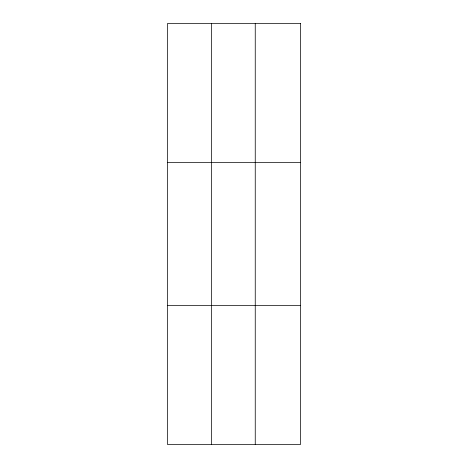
<?xml version="1.0" encoding="UTF-8"?>
<svg xmlns="http://www.w3.org/2000/svg" width="468" height="468" viewBox="0 0 468 468"><rect width="100%" height="100%" fill="white"/><g stroke="black" fill="none" stroke-linecap="round" stroke-linejoin="round"><path stroke-width="0.7" d="M211.425 23.4L211.425 444.6M255.247 23.4L255.247 444.6M167.602 162.396L300.397 162.396M167.602 305.604L300.397 305.604M300.397 23.4L300.397 444.6L167.602 444.6L167.602 23.4L300.397 23.4"/></g></svg>
